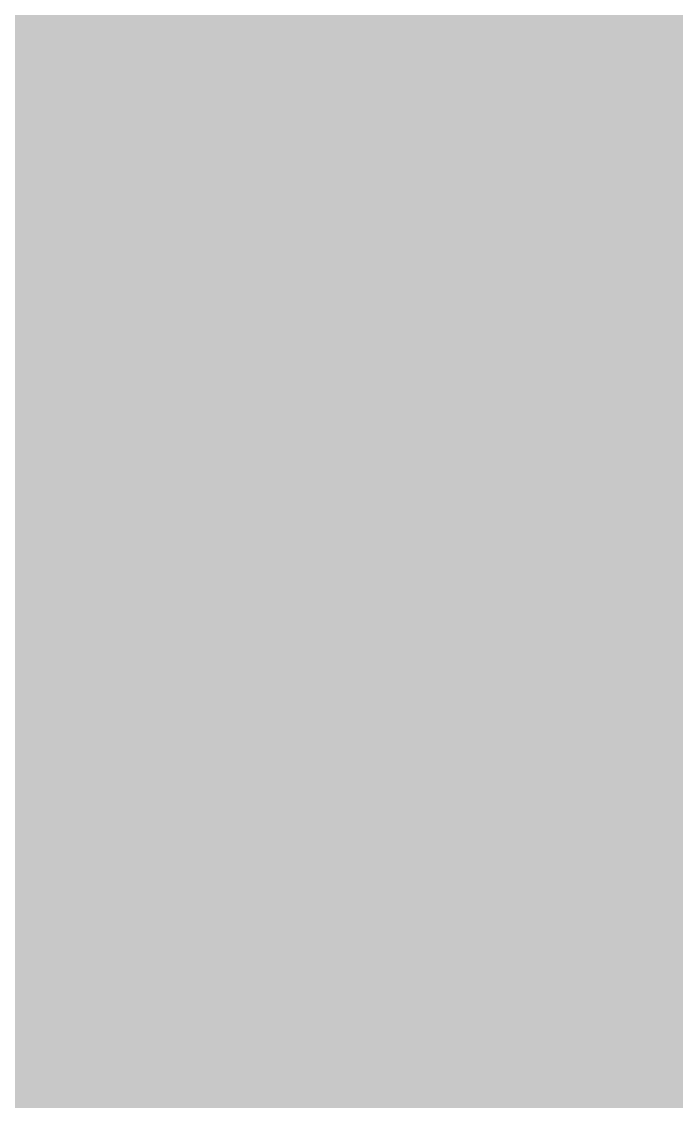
# Model space of a CAD drawing. Header units: millimetres. Extents: x 92 to 588, y 96 to 434.
# Drawn here: x 458.79 to 475.3, y 242.65 to 269.89 of the extents above; entities that cross this region are included whole.
import ezdxf

# ---------------------------------------------------------------- set-up
doc = ezdxf.new("R2010")
doc.units = ezdxf.units.MM
doc.layers.add('H', color=7, linetype='Continuous')
doc.layers.add('P', color=7, linetype='Continuous')

msp = doc.modelspace()

# ---------------------------------------------------------------- hatches: boundary and pattern name
at = {"layer": 'H', "linetype": 'Continuous'}
for points in [[(291.162, 223.903), (291.162, 433.788), (588.166, 433.788), (588.166, 223.903), (291.162, 223.903)], [(464.764, 266.889), (463.759, 267.894), (464.764, 268.899), (465.769, 267.894), (464.764, 266.889)], [(460.16, 266.43), (459.172, 267.418), (460.16, 268.423), (461.166, 267.418), (460.16, 266.43)], [(465.081, 264.472), (466.281, 266.748), (464.94, 266.748), (464.94, 267.047), (466.581, 267.047), (466.581, 266.659), (465.452, 264.472), (465.081, 264.472)], [(467.498, 264.419), (467.304, 264.437), (467.198, 264.454), (467.022, 264.507), (466.881, 264.578), (466.881, 264.931), (467.022, 264.86), (467.198, 264.79), (467.286, 264.754), (467.48, 264.719), (467.569, 264.719), (467.674, 264.719), (467.78, 264.737), (467.833, 264.772), (467.921, 264.825), (467.957, 264.86), (468.027, 264.931), (468.062, 265.019), (468.08, 265.072), (468.098, 265.195), (468.098, 265.319), (468.08, 265.442), (468.062, 265.495), (468.027, 265.53), (467.974, 265.601), (467.939, 265.636), (467.868, 265.672), (467.763, 265.707), (467.674, 265.724), (467.551, 265.724), (467.41, 265.724), (467.41, 266.007), (467.516, 266.007), (467.639, 266.007), (467.833, 266.077), (467.904, 266.113), (467.939, 266.148), (467.992, 266.218), (468.045, 266.342), (468.045, 266.448), (468.045, 266.483), (468.027, 266.571), (468.01, 266.606), (467.992, 266.642), (467.939, 266.695), (467.921, 266.73), (467.851, 266.765), (467.763, 266.783), (467.692, 266.8), (467.604, 266.8), (467.498, 266.8), (467.41, 266.783), (467.322, 266.748), (467.233, 266.712), (467.145, 266.677), (467.075, 266.642), (467.022, 266.606), (466.969, 266.571), (466.951, 266.942), (467.075, 266.994), (467.251, 267.047), (467.357, 267.083), (467.533, 267.1), (467.621, 267.1), (467.798, 267.1), (467.939, 267.065), (467.992, 267.047), (468.115, 266.994), (468.168, 266.959), (468.221, 266.906), (468.309, 266.818), (468.345, 266.748), (468.362, 266.695), (468.398, 266.553), (468.398, 266.483), (468.398, 266.377), (468.327, 266.183), (468.256, 266.113), (468.186, 266.024), (468.027, 265.918), (467.921, 265.901), (468.01, 265.848), (468.098, 265.83), (468.186, 265.777), (468.274, 265.707), (468.309, 265.672), (468.38, 265.566), (468.398, 265.513), (468.415, 265.46), (468.45, 265.319), (468.45, 265.231), (468.45, 265.142), (468.415, 264.984), (468.398, 264.913), (468.362, 264.843), (468.274, 264.701), (468.221, 264.648), (468.168, 264.596), (468.027, 264.507), (467.957, 264.472), (467.868, 264.437), (467.692, 264.419), (467.498, 264.419)], [(470.32, 264.419), (470.25, 264.419), (470.161, 264.437), (470.091, 264.454), (470.091, 264.79), (470.161, 264.754), (470.25, 264.737), (470.338, 264.719), (470.444, 264.719), (470.514, 264.719), (470.673, 264.737), (470.814, 264.807), (470.92, 264.878), (470.973, 264.931), (471.026, 265.001), (471.096, 265.125), (471.149, 265.283), (471.185, 265.478), (471.185, 265.583), (471.096, 265.76), (471.202, 265.83), (471.202, 265.936), (471.202, 265.989), (471.202, 266.113), (471.167, 266.324), (471.149, 266.412), (471.132, 266.501), (471.061, 266.624), (471.026, 266.677), (470.973, 266.712), (470.902, 266.765), (470.867, 266.783), (470.779, 266.818), (470.691, 266.818), (470.585, 266.818), (470.461, 266.765), (470.391, 266.695), (470.355, 266.659), (470.32, 266.624), (470.267, 266.536), (470.232, 266.359), (470.232, 266.218), (470.232, 266.148), (470.25, 266.007), (470.267, 265.954), (470.285, 265.901), (470.355, 265.813), (470.408, 265.777), (470.444, 265.742), (470.514, 265.707), (470.55, 265.707), (470.638, 265.689), (470.726, 265.689), (470.849, 265.689), (470.973, 265.724), (471.096, 265.76), (471.185, 265.583), (471.061, 265.495), (470.92, 265.442), (470.867, 265.425), (470.726, 265.407), (470.655, 265.389), (470.514, 265.407), (470.391, 265.425), (470.338, 265.442), (470.214, 265.513), (470.161, 265.548), (470.091, 265.601), (469.985, 265.742), (469.95, 265.813), (469.915, 265.901), (469.879, 266.095), (469.879, 266.307), (469.915, 266.483), (469.932, 266.571), (469.967, 266.659), (470.056, 266.8), (470.109, 266.853), (470.179, 266.906), (470.303, 266.994), (470.373, 267.03), (470.461, 267.065), (470.62, 267.1), (470.691, 267.1), (470.779, 267.1), (470.938, 267.065), (471.026, 267.047), (471.096, 267.012), (471.22, 266.924), (471.273, 266.871), (471.326, 266.8), (471.431, 266.606), (471.484, 266.501), (471.502, 266.377), (471.555, 266.077), (471.555, 265.918), (471.555, 265.76), (471.52, 265.442), (471.484, 265.301), (471.431, 265.16), (471.326, 264.931), (471.273, 264.825), (471.185, 264.737), (471.008, 264.578), (470.902, 264.525), (470.796, 264.472), (470.55, 264.419), (470.391, 264.419), (470.32, 264.419)], [(472.031, 264.472), (473.213, 266.748), (471.872, 266.748), (471.872, 267.047), (473.513, 267.047), (473.513, 266.659), (472.402, 264.472), (472.031, 264.472)], [(464.958, 264.701), (463.97, 265.689), (464.958, 266.695), (465.963, 265.689), (464.958, 264.701)], [(468.98, 264.472), (468.98, 264.966), (469.403, 264.966), (469.403, 264.472), (468.98, 264.472)], [(469.985, 259.18), (469.985, 261.756), (470.638, 261.756), (470.744, 261.756), (470.955, 261.738), (471.026, 261.72), (471.114, 261.703), (471.255, 261.632), (471.308, 261.597), (471.379, 261.544), (471.502, 261.421), (471.537, 261.35), (471.573, 261.262), (471.625, 261.085), (471.625, 260.98), (471.625, 260.891), (471.59, 260.733), (471.555, 260.662), (471.537, 260.592), (471.449, 260.45), (471.396, 260.398), (471.326, 260.345), (471.167, 260.239), (471.079, 260.203), (470.99, 260.168), (470.761, 260.133), (470.62, 260.133), (470.338, 260.133), (470.338, 260.433), (470.567, 260.433), (470.761, 260.433), (470.902, 260.468), (470.973, 260.486), (471.079, 260.539), (471.149, 260.627), (471.202, 260.715), (471.237, 260.75), (471.255, 260.856), (471.273, 260.962), (471.255, 261.033), (471.237, 261.156), (471.22, 261.209), (471.185, 261.244), (471.132, 261.332), (471.079, 261.368), (470.99, 261.421), (470.885, 261.438), (470.779, 261.456), (470.62, 261.456), (470.338, 261.456), (470.338, 260.433), (470.338, 260.133), (470.338, 259.18), (469.985, 259.18)], [(472.066, 259.18), (472.066, 259.445), (472.543, 259.445), (472.543, 261.174), (472.066, 261.174), (472.066, 261.403), (472.19, 261.403), (472.384, 261.438), (472.455, 261.473), (472.49, 261.509), (472.543, 261.562), (472.596, 261.668), (472.596, 261.773), (472.86, 261.773), (472.86, 259.445), (473.319, 259.445), (473.319, 259.18), (472.066, 259.18)], [(473.601, 259.18), (474.483, 261.756), (474.906, 261.756), (475.771, 259.18), (475.4, 259.18), (475.171, 259.904), (475.083, 260.186), (474.677, 261.403), (474.289, 260.186), (475.083, 260.186), (475.171, 259.904), (474.183, 259.904), (473.954, 259.18), (473.601, 259.18)], [(463.882, 259.075), (463.882, 261.65), (464.64, 261.65), (464.835, 261.632), (464.923, 261.615), (464.993, 261.597), (465.152, 261.544), (465.205, 261.491), (465.275, 261.438), (465.381, 261.315), (465.434, 261.244), (465.47, 261.174), (465.505, 260.98), (465.522, 260.874), (465.505, 260.803), (465.487, 260.644), (465.452, 260.556), (465.417, 260.486), (465.346, 260.362), (465.293, 260.309), (465.223, 260.239), (465.064, 260.133), (464.976, 260.098), (464.887, 260.08), (464.658, 260.045), (464.517, 260.045), (464.235, 260.045), (464.235, 260.327), (464.464, 260.327), (464.658, 260.345), (464.799, 260.362), (464.852, 260.38), (464.958, 260.45), (465.011, 260.486), (465.046, 260.521), (465.099, 260.609), (465.117, 260.662), (465.152, 260.75), (465.152, 260.874), (465.152, 260.927), (465.134, 261.05), (465.117, 261.103), (465.081, 261.156), (465.011, 261.227), (464.976, 261.262), (464.887, 261.315), (464.782, 261.332), (464.658, 261.368), (464.517, 261.368), (464.235, 261.368), (464.235, 260.327), (464.235, 260.045), (464.235, 259.075), (463.882, 259.075)], [(465.963, 259.075), (465.963, 259.339), (466.422, 259.339), (466.422, 261.068), (465.963, 261.068), (465.963, 261.297), (466.087, 261.315), (466.281, 261.35), (466.351, 261.385), (466.422, 261.456), (466.475, 261.562), (466.493, 261.668), (466.757, 261.668), (466.757, 259.339), (467.216, 259.339), (467.216, 259.075), (465.963, 259.075)], [(467.727, 259.657), (466.722, 260.662), (467.727, 261.668), (468.733, 260.662), (467.727, 259.657)], [(467.498, 259.075), (468.362, 261.65), (468.786, 261.65), (469.668, 259.075), (469.297, 259.075), (469.068, 259.798), (468.08, 259.798), (468.168, 260.098), (468.962, 260.098), (468.574, 261.315), (468.168, 260.098), (468.08, 259.798), (467.851, 259.075), (467.498, 259.075)], [(469.72, 258.14), (468.733, 259.128), (469.72, 260.133), (470.726, 259.128), (469.72, 258.14)], [(469.632, 258.034), (468.627, 259.039), (469.632, 260.027), (470.62, 259.039), (469.632, 258.034)], [(471.361, 257.134), (470.355, 258.14), (471.361, 259.128), (472.366, 258.14), (471.361, 257.134)], [(458.167, 254.894), (458.167, 255.159), (458.643, 255.159), (458.643, 256.887), (458.167, 256.887), (458.167, 257.117), (458.29, 257.117), (458.485, 257.17), (458.555, 257.205), (458.59, 257.223), (458.643, 257.275), (458.696, 257.381), (458.696, 257.487), (458.978, 257.487), (458.978, 255.159), (459.437, 255.159), (459.437, 254.894), (458.167, 254.894)], [(460.495, 254.841), (460.301, 254.859), (460.213, 254.877), (460.037, 254.929), (459.896, 255), (459.896, 255.37), (460.037, 255.282), (460.213, 255.212), (460.301, 255.176), (460.478, 255.141), (460.584, 255.141), (460.689, 255.141), (460.795, 255.176), (460.848, 255.194), (460.936, 255.247), (460.972, 255.282), (461.025, 255.353), (461.077, 255.441), (461.095, 255.494), (461.113, 255.617), (461.113, 255.758), (461.095, 255.864), (461.077, 255.917), (461.042, 255.953), (460.989, 256.023), (460.954, 256.058), (460.883, 256.094), (460.778, 256.129), (460.672, 256.147), (460.566, 256.147), (460.425, 256.147), (460.425, 256.429), (460.531, 256.429), (460.654, 256.446), (460.83, 256.499), (460.919, 256.552), (460.954, 256.57), (461.007, 256.64), (461.06, 256.764), (461.06, 256.87), (461.06, 256.923), (461.042, 256.993), (461.025, 257.028), (461.007, 257.064), (460.954, 257.134), (460.866, 257.187), (460.778, 257.205), (460.707, 257.223), (460.601, 257.223), (460.513, 257.223), (460.425, 257.205), (460.337, 257.187), (460.231, 257.152), (460.16, 257.117), (460.09, 257.081), (460.037, 257.028), (459.984, 257.011), (459.966, 257.364), (460.09, 257.434), (460.266, 257.487), (460.372, 257.505), (460.548, 257.522), (460.636, 257.522), (460.813, 257.522), (460.936, 257.487), (461.007, 257.469), (461.13, 257.417), (461.183, 257.381), (461.236, 257.346), (461.324, 257.24), (461.36, 257.187), (461.377, 257.117), (461.413, 256.976), (461.413, 256.905), (461.413, 256.799), (461.342, 256.605), (461.271, 256.535), (461.201, 256.446), (461.025, 256.358), (460.936, 256.323), (461.025, 256.288), (461.113, 256.252), (461.201, 256.199), (461.289, 256.129), (461.324, 256.094), (461.377, 256.005), (461.413, 255.935), (461.43, 255.882), (461.465, 255.741), (461.465, 255.653), (461.465, 255.564), (461.43, 255.406), (461.395, 255.335), (461.377, 255.265), (461.289, 255.141), (461.236, 255.071), (461.183, 255.018), (461.042, 254.929), (460.954, 254.894), (460.883, 254.877), (460.689, 254.841), (460.495, 254.841)], [(470.32, 254.894), (469.332, 255.9), (470.32, 256.905), (471.326, 255.9), (470.32, 254.894)], [(470.655, 253.554), (471.837, 255.829), (470.497, 255.829), (470.497, 256.129), (472.137, 256.129), (472.137, 255.741), (471.026, 253.554), (470.655, 253.554)], [(473.16, 253.501), (472.984, 253.501), (472.807, 253.536), (472.631, 253.589), (472.49, 253.642), (472.49, 254.012), (472.56, 253.977), (472.631, 253.942), (472.701, 253.906), (472.79, 253.871), (472.895, 253.836), (472.984, 253.818), (473.072, 253.801), (473.178, 253.801), (473.284, 253.801), (473.372, 253.836), (473.425, 253.853), (473.513, 253.924), (473.548, 253.959), (473.601, 254.03), (473.636, 254.136), (473.672, 254.242), (473.672, 254.383), (473.672, 254.436), (473.654, 254.559), (473.636, 254.594), (473.619, 254.647), (473.566, 254.718), (473.53, 254.753), (473.495, 254.771), (473.407, 254.824), (473.354, 254.841), (473.231, 254.859), (473.107, 254.859), (472.966, 254.859), (472.825, 254.841), (472.684, 254.824), (472.596, 254.806), (472.596, 256.129), (474.007, 256.129), (474.007, 255.829), (472.931, 255.829), (472.931, 255.141), (472.984, 255.159), (473.054, 255.159), (473.107, 255.159), (473.16, 255.159), (473.354, 255.159), (473.495, 255.123), (473.566, 255.106), (473.707, 255.035), (473.76, 255), (473.83, 254.947), (473.919, 254.824), (473.954, 254.753), (473.989, 254.683), (474.024, 254.488), (474.024, 254.383), (474.024, 254.277), (473.989, 254.1), (473.971, 254.03), (473.936, 253.942), (473.848, 253.818), (473.795, 253.748), (473.742, 253.695), (473.601, 253.607), (473.53, 253.571), (473.442, 253.536), (473.266, 253.501), (473.16, 253.501)], [(474.554, 253.554), (474.554, 254.048), (474.959, 254.048), (474.959, 253.554), (474.554, 253.554)], [(459.102, 250.22), (459.102, 250.484), (459.578, 250.484), (459.578, 252.213), (459.102, 252.213), (459.102, 252.442), (459.243, 252.442), (459.437, 252.478), (459.508, 252.513), (459.525, 252.548), (459.578, 252.601), (459.631, 252.707), (459.649, 252.813), (459.913, 252.813), (459.913, 250.484), (460.372, 250.484), (460.372, 250.22), (459.102, 250.22)], [(460.654, 250.22), (461.518, 252.795), (461.942, 252.795), (462.806, 250.22), (462.453, 250.22), (462.206, 250.943), (462.118, 251.225), (461.712, 252.442), (461.324, 251.225), (462.118, 251.225), (462.206, 250.943), (461.236, 250.943), (460.989, 250.22), (460.654, 250.22)], [(464.305, 250.22), (464.305, 252.795), (464.993, 252.795), (465.24, 252.795), (465.417, 252.778), (465.487, 252.76), (465.611, 252.725), (465.681, 252.689), (465.734, 252.654), (465.84, 252.548), (465.875, 252.495), (465.91, 252.442), (465.946, 252.301), (465.946, 252.213), (465.946, 252.125), (465.893, 251.966), (465.84, 251.896), (465.787, 251.825), (465.664, 251.702), (465.575, 251.666), (465.434, 251.825), (465.47, 251.86), (465.54, 251.931), (465.558, 251.966), (465.575, 252.054), (465.593, 252.16), (465.575, 252.248), (465.558, 252.337), (465.54, 252.354), (465.487, 252.407), (465.452, 252.442), (465.364, 252.478), (465.275, 252.495), (465.152, 252.495), (464.976, 252.513), (464.658, 252.513), (464.658, 251.754), (465.046, 251.754), (465.187, 251.754), (465.275, 251.772), (465.364, 251.79), (465.434, 251.825), (465.575, 251.666), (465.699, 251.613), (465.558, 251.366), (465.487, 251.402), (465.417, 251.437), (465.311, 251.455), (465.205, 251.455), (465.046, 251.455), (464.658, 251.455), (464.658, 250.502), (464.94, 250.502), (465.134, 250.502), (465.293, 250.52), (465.346, 250.537), (465.47, 250.59), (465.522, 250.608), (465.558, 250.643), (465.628, 250.731), (465.664, 250.767), (465.681, 250.82), (465.699, 250.925), (465.699, 250.996), (465.699, 251.067), (465.681, 251.19), (465.664, 251.225), (465.646, 251.278), (465.558, 251.366), (465.699, 251.613), (465.875, 251.508), (465.928, 251.419), (465.999, 251.331), (466.052, 251.119), (466.069, 251.014), (466.052, 250.908), (466.016, 250.749), (465.999, 250.661), (465.946, 250.59), (465.858, 250.467), (465.787, 250.432), (465.716, 250.361), (465.558, 250.29), (465.487, 250.255), (465.399, 250.237), (465.187, 250.22), (465.046, 250.22), (464.305, 250.22)], [(466.422, 250.22), (466.422, 252.795), (467.11, 252.795), (467.357, 252.795), (467.533, 252.778), (467.586, 252.76), (467.727, 252.725), (467.798, 252.689), (467.851, 252.654), (467.957, 252.548), (467.992, 252.495), (468.027, 252.442), (468.062, 252.301), (468.062, 252.213), (468.045, 252.125), (468.01, 251.966), (467.957, 251.896), (467.904, 251.825), (467.78, 251.702), (467.692, 251.666), (467.551, 251.825), (467.586, 251.86), (467.657, 251.931), (467.674, 251.966), (467.692, 252.054), (467.692, 252.16), (467.692, 252.248), (467.674, 252.337), (467.657, 252.354), (467.604, 252.407), (467.569, 252.442), (467.48, 252.478), (467.375, 252.495), (467.269, 252.495), (467.092, 252.513), (466.775, 252.513), (466.775, 251.754), (467.163, 251.754), (467.304, 251.754), (467.392, 251.772), (467.48, 251.79), (467.551, 251.825), (467.692, 251.666), (467.798, 251.613), (467.674, 251.366), (467.604, 251.402), (467.533, 251.437), (467.427, 251.455), (467.322, 251.455), (467.163, 251.455), (466.775, 251.455), (466.775, 250.502), (467.057, 250.502), (467.251, 250.502), (467.41, 250.52), (467.463, 250.537), (467.586, 250.59), (467.639, 250.608), (467.674, 250.643), (467.745, 250.731), (467.78, 250.767), (467.798, 250.82), (467.815, 250.925), (467.815, 250.996), (467.815, 251.067), (467.798, 251.19), (467.78, 251.225), (467.763, 251.278), (467.674, 251.366), (467.798, 251.613), (467.992, 251.508), (468.045, 251.419), (468.115, 251.331), (468.168, 251.119), (468.186, 251.014), (468.168, 250.908), (468.133, 250.749), (468.098, 250.661), (468.062, 250.59), (467.974, 250.467), (467.904, 250.432), (467.833, 250.361), (467.674, 250.29), (467.604, 250.255), (467.516, 250.237), (467.286, 250.22), (467.163, 250.22), (466.422, 250.22)], [(462.93, 251.19), (462.93, 251.508), (463.917, 251.508), (463.917, 251.19), (462.93, 251.19)], [(470.867, 246.057), (472.049, 248.35), (470.708, 248.35), (470.708, 248.65), (472.349, 248.65), (472.349, 248.262), (471.237, 246.057), (470.867, 246.057)], [(473.689, 246.057), (473.689, 246.957), (473.689, 247.221), (473.689, 248.244), (472.825, 247.221), (473.689, 247.221), (473.689, 246.957), (472.56, 246.957), (472.56, 247.309), (473.707, 248.65), (474.024, 248.65), (474.024, 247.221), (474.342, 247.221), (474.342, 246.957), (474.024, 246.957), (474.024, 246.057), (473.689, 246.057)], [(461.977, 244.664), (461.977, 245.034), (462.153, 245.193), (462.312, 245.334), (462.453, 245.493), (462.612, 245.651), (462.753, 245.81), (462.947, 246.075), (463.018, 246.163), (463.053, 246.269), (463.106, 246.463), (463.124, 246.569), (463.106, 246.674), (463.088, 246.763), (463.071, 246.798), (463.018, 246.868), (462.982, 246.904), (462.93, 246.939), (462.841, 246.974), (462.771, 246.992), (462.683, 247.01), (462.577, 246.992), (462.489, 246.974), (462.4, 246.957), (462.312, 246.921), (462.242, 246.886), (462.171, 246.851), (462.1, 246.816), (462.065, 246.78), (462.03, 247.151), (462.153, 247.204), (462.33, 247.257), (462.436, 247.274), (462.612, 247.292), (462.7, 247.309), (462.788, 247.292), (462.947, 247.274), (463.088, 247.221), (463.212, 247.151), (463.265, 247.115), (463.318, 247.062), (463.388, 246.957), (463.441, 246.816), (463.476, 246.674), (463.476, 246.586), (463.459, 246.445), (463.441, 246.304), (463.388, 246.181), (463.335, 246.075), (463.265, 245.969), (463.176, 245.845), (463.088, 245.74), (463, 245.634), (462.824, 245.457), (462.63, 245.263), (462.436, 245.087), (462.312, 244.963), (463.582, 244.963), (463.582, 244.664), (461.977, 244.664)], [(459.067, 244.664), (460.248, 246.939), (458.925, 246.939), (458.925, 247.257), (460.566, 247.257), (460.566, 246.868), (459.437, 244.664), (459.067, 244.664)], [(463.529, 245.105), (462.541, 246.11), (463.529, 247.115), (464.535, 246.11), (463.529, 245.105)], [(464.058, 244.664), (465.258, 246.939), (463.917, 246.939), (463.917, 247.257), (465.558, 247.257), (465.558, 246.868), (464.429, 244.664), (464.058, 244.664)], [(474.765, 246.057), (474.765, 246.551), (475.171, 246.551), (475.171, 246.057), (474.765, 246.057)], [(472.754, 244.17), (471.767, 245.175), (472.754, 246.181), (473.76, 245.175), (472.754, 244.17)], [(461.025, 244.664), (461.025, 245.157), (461.448, 245.157), (461.448, 244.664), (461.025, 244.664)], [(463.459, 242.776), (462.471, 243.782), (463.459, 244.769), (464.464, 243.782), (463.459, 242.776)]]:
    msp.add_hatch(color=7, dxfattribs=at).paths.add_polyline_path(points)

# ---------------------------------------------------------------- linework, layer by layer
at = {"layer": 'P', "color": 7}
for points, const_width in [([(386.147, 388.809), (402.605, 377.784), (408.972, 364.432), (431.25, 326.914), (436.524, 304.601), (443.015, 283.54), (455.01, 253.995), (463.529, 246.11), (472.754, 245.175), (499.971, 263.326)], 0.26), ([(484.255, 250.802), (467.727, 260.662), (452.417, 269.975), (447.372, 285.85), (442.874, 301.796), (438.852, 317.265), (438.782, 327.619), (428.798, 342.577), (421.796, 356.671), (406.203, 383.076)], 0.3), ([(411.53, 374.944), (426.452, 350.268), (442.715, 325.626), (442.68, 321.728), (443.139, 298.938), (454.798, 273.08), (471.361, 258.14)], 0.26), ([(499.971, 263.326), (472.754, 245.175), (463.529, 246.11), (455.01, 253.995), (443.015, 283.54), (436.524, 304.601)], 0.66), ([(499.971, 263.326), (472.754, 245.175), (463.529, 246.11), (455.01, 253.995), (443.015, 283.54), (436.524, 304.601)], 0.26), ([(449.348, 237.343), (455.856, 241.524), (456.774, 250.167), (467.727, 260.662), (476.829, 271.228), (481.68, 280.188)], 0.3), ([(463.759, 267.894), (464.764, 266.889), (465.769, 267.894), (464.764, 268.899), (463.759, 267.894), (463.759, 267.894)], 0.4), ([(459.172, 267.418), (460.16, 266.43), (461.166, 267.418), (460.16, 268.423), (459.172, 267.418), (459.172, 267.418)], 0.4), ([(463.97, 265.689), (464.958, 264.701), (465.963, 265.689), (464.958, 266.695), (463.97, 265.689), (463.97, 265.689)], 0.4), ([(466.722, 260.662), (467.727, 259.657), (468.733, 260.662), (467.727, 261.668), (466.722, 260.662), (466.722, 260.662)], 0.4), ([(468.733, 259.128), (469.72, 258.14), (470.726, 259.128), (469.72, 260.133), (468.733, 259.128), (468.733, 259.128)], 0.4), ([(468.627, 259.039), (469.632, 258.034), (470.62, 259.039), (469.632, 260.027), (468.627, 259.039), (468.627, 259.039)], 0.4), ([(470.355, 258.14), (471.361, 257.134), (472.366, 258.14), (471.361, 259.128), (470.355, 258.14), (470.355, 258.14)], 0.4), ([(469.332, 255.9), (470.32, 254.894), (471.326, 255.9), (470.32, 256.905), (469.332, 255.9), (469.332, 255.9)], 0.4), ([(462.541, 246.11), (463.529, 245.105), (464.535, 246.11), (463.529, 247.115), (462.541, 246.11), (462.541, 246.11)], 0.4), ([(471.767, 245.175), (472.754, 244.17), (473.76, 245.175), (472.754, 246.181), (471.767, 245.175), (471.767, 245.175)], 0.4), ([(462.471, 243.782), (463.459, 242.776), (464.464, 243.782), (463.459, 244.769), (462.471, 243.782), (462.471, 243.782)], 0.4)]:
    msp.add_lwpolyline(points, dxfattribs=dict(at, const_width=const_width))

doc.saveas('drawing.dxf')
